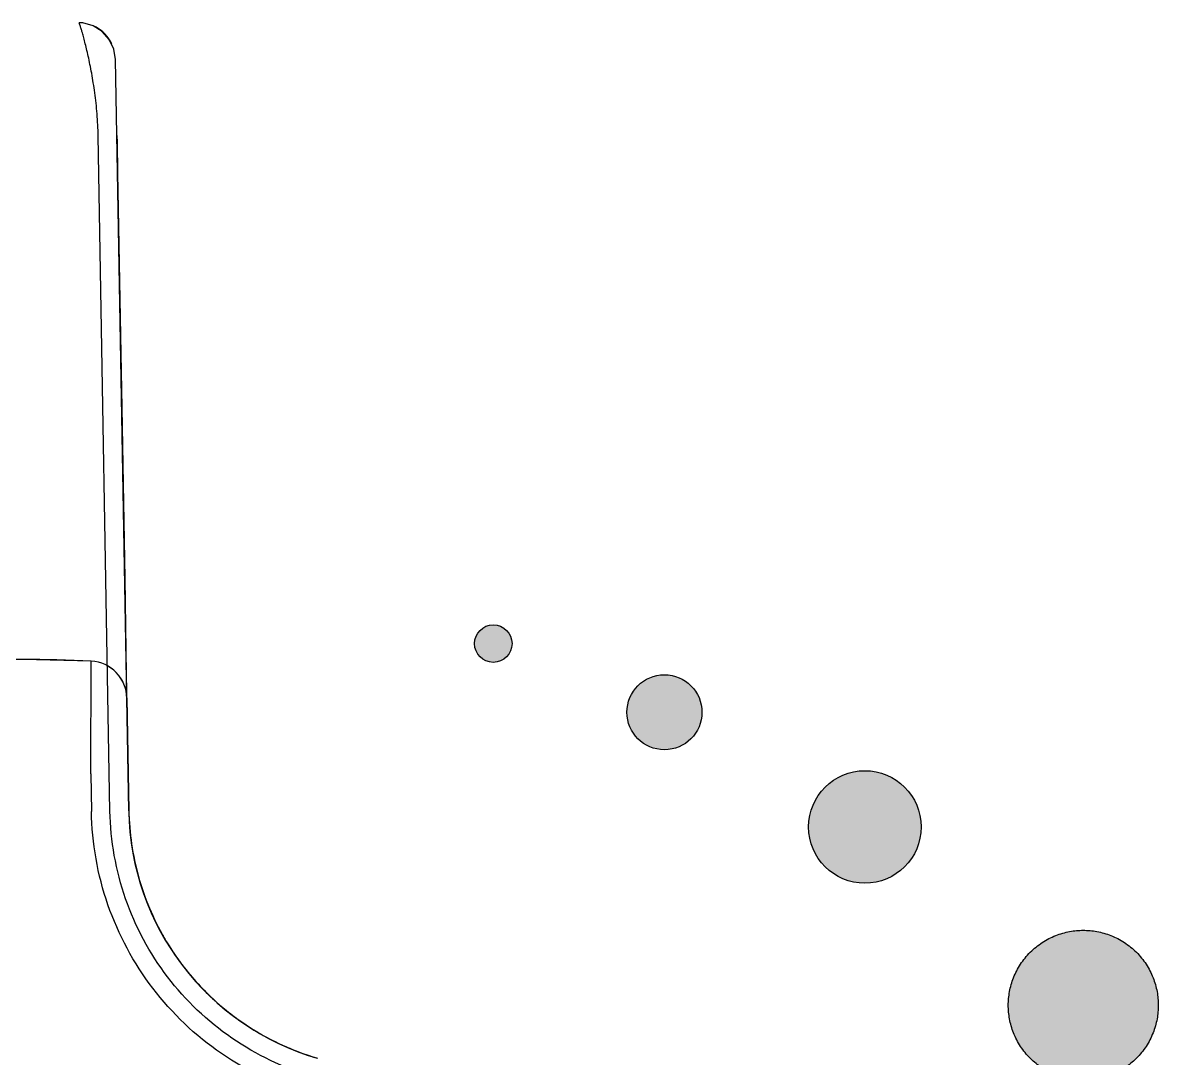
# Model space of a CAD drawing. Extents: x 9929 to 10523, y -3370 to -2950.
# Drawn here: x 10115.14 to 10145.42, y -3220.07 to -3192.46 of the extents above; entities that cross this region are included whole.
import ezdxf

# ---------------------------------------------------------------- set-up
doc = ezdxf.new("R2010")
doc.units = 0
doc.header["$LTSCALE"] = 7
doc.header["$MEASUREMENT"] = 0
doc.layers.get('0').update_dxf_attribs({"color": 2, "linetype": 'CONTINUOUS'})
doc.layers.add('Default', color=18, linetype='CONTINUOUS')

msp = doc.modelspace()

# ---------------------------------------------------------------- hatches: boundary and pattern name
at = {"layer": 'Default', "extrusion": (0, 0, -1)}
for points in [[(-10127.185, -3209.017), (-10127.185, -3209.006), (-10127.185, -3208.994), (-10127.186, -3208.983), (-10127.187, -3208.972), (-10127.188, -3208.96), (-10127.189, -3208.949), (-10127.191, -3208.937), (-10127.193, -3208.926), (-10127.195, -3208.914), (-10127.198, -3208.903), (-10127.201, -3208.891), (-10127.204, -3208.879), (-10127.207, -3208.868), (-10127.211, -3208.856), (-10127.215, -3208.844), (-10127.22, -3208.833), (-10127.225, -3208.821), (-10127.23, -3208.81), (-10127.235, -3208.798), (-10127.241, -3208.787), (-10127.247, -3208.776), (-10127.253, -3208.765), (-10127.259, -3208.754), (-10127.266, -3208.743), (-10127.273, -3208.733), (-10127.281, -3208.722), (-10127.289, -3208.712), (-10127.297, -3208.702), (-10127.305, -3208.692), (-10127.313, -3208.682), (-10127.322, -3208.672), (-10127.331, -3208.663), (-10127.34, -3208.654), (-10127.35, -3208.645), (-10127.36, -3208.637), (-10127.37, -3208.629), (-10127.38, -3208.621), (-10127.39, -3208.613), (-10127.4, -3208.605), (-10127.411, -3208.598), (-10127.422, -3208.591), (-10127.433, -3208.585), (-10127.444, -3208.579), (-10127.455, -3208.573), (-10127.466, -3208.567), (-10127.478, -3208.562), (-10127.489, -3208.557), (-10127.501, -3208.552), (-10127.512, -3208.547), (-10127.524, -3208.543), (-10127.535, -3208.54), (-10127.547, -3208.536), (-10127.559, -3208.533), (-10127.57, -3208.53), (-10127.582, -3208.527), (-10127.594, -3208.525), (-10127.605, -3208.523), (-10127.617, -3208.521), (-10127.628, -3208.52), (-10127.64, -3208.519), (-10127.651, -3208.518), (-10127.662, -3208.517), (-10127.674, -3208.517), (-10127.685, -3208.517), (-10127.696, -3208.517), (-10127.707, -3208.517), (-10127.718, -3208.518), (-10127.73, -3208.519), (-10127.741, -3208.52), (-10127.753, -3208.521), (-10127.764, -3208.523), (-10127.776, -3208.525), (-10127.787, -3208.527), (-10127.799, -3208.53), (-10127.811, -3208.533), (-10127.822, -3208.536), (-10127.834, -3208.54), (-10127.846, -3208.543), (-10127.857, -3208.547), (-10127.869, -3208.552), (-10127.88, -3208.557), (-10127.892, -3208.562), (-10127.903, -3208.567), (-10127.914, -3208.573), (-10127.926, -3208.579), (-10127.937, -3208.585), (-10127.947, -3208.591), (-10127.958, -3208.598), (-10127.969, -3208.605), (-10127.979, -3208.613), (-10127.99, -3208.621), (-10128, -3208.629), (-10128.01, -3208.637), (-10128.019, -3208.645), (-10128.029, -3208.654), (-10128.038, -3208.663), (-10128.047, -3208.672), (-10128.056, -3208.682), (-10128.065, -3208.692), (-10128.073, -3208.702), (-10128.081, -3208.712), (-10128.089, -3208.722), (-10128.096, -3208.733), (-10128.103, -3208.743), (-10128.11, -3208.754), (-10128.117, -3208.765), (-10128.123, -3208.776), (-10128.129, -3208.787), (-10128.134, -3208.798), (-10128.14, -3208.81), (-10128.145, -3208.821), (-10128.15, -3208.833), (-10128.154, -3208.844), (-10128.158, -3208.856), (-10128.162, -3208.868), (-10128.165, -3208.879), (-10128.169, -3208.891), (-10128.171, -3208.903), (-10128.174, -3208.914), (-10128.176, -3208.926), (-10128.178, -3208.937), (-10128.18, -3208.949), (-10128.182, -3208.96), (-10128.183, -3208.972), (-10128.184, -3208.983), (-10128.184, -3208.994), (-10128.185, -3209.006), (-10128.185, -3209.017), (-10128.185, -3209.028), (-10128.184, -3209.039), (-10128.184, -3209.05), (-10128.183, -3209.062), (-10128.182, -3209.073), (-10128.18, -3209.085), (-10128.178, -3209.096), (-10128.176, -3209.108), (-10128.174, -3209.119), (-10128.171, -3209.131), (-10128.169, -3209.143), (-10128.165, -3209.154), (-10128.162, -3209.166), (-10128.158, -3209.178), (-10128.154, -3209.189), (-10128.15, -3209.201), (-10128.145, -3209.212), (-10128.14, -3209.224), (-10128.134, -3209.235), (-10128.129, -3209.246), (-10128.123, -3209.258), (-10128.117, -3209.269), (-10128.11, -3209.28), (-10128.103, -3209.29), (-10128.096, -3209.301), (-10128.089, -3209.312), (-10128.081, -3209.322), (-10128.073, -3209.332), (-10128.065, -3209.342), (-10128.056, -3209.352), (-10128.047, -3209.361), (-10128.038, -3209.37), (-10128.029, -3209.379), (-10128.019, -3209.388), (-10128.01, -3209.397), (-10128, -3209.405), (-10127.99, -3209.413), (-10127.979, -3209.421), (-10127.969, -3209.428), (-10127.958, -3209.435), (-10127.947, -3209.442), (-10127.937, -3209.449), (-10127.926, -3209.455), (-10127.914, -3209.461), (-10127.903, -3209.467), (-10127.892, -3209.472), (-10127.88, -3209.477), (-10127.869, -3209.482), (-10127.857, -3209.486), (-10127.846, -3209.49), (-10127.834, -3209.494), (-10127.822, -3209.497), (-10127.811, -3209.501), (-10127.799, -3209.504), (-10127.787, -3209.506), (-10127.776, -3209.508), (-10127.764, -3209.51), (-10127.753, -3209.512), (-10127.741, -3209.514), (-10127.73, -3209.515), (-10127.718, -3209.516), (-10127.707, -3209.516), (-10127.696, -3209.517), (-10127.685, -3209.517), (-10127.674, -3209.517), (-10127.662, -3209.516), (-10127.651, -3209.516), (-10127.64, -3209.515), (-10127.628, -3209.514), (-10127.617, -3209.512), (-10127.605, -3209.51), (-10127.594, -3209.508), (-10127.582, -3209.506), (-10127.57, -3209.504), (-10127.559, -3209.501), (-10127.547, -3209.497), (-10127.535, -3209.494), (-10127.524, -3209.49), (-10127.512, -3209.486), (-10127.501, -3209.482), (-10127.489, -3209.477), (-10127.478, -3209.472), (-10127.466, -3209.467), (-10127.455, -3209.461), (-10127.444, -3209.455), (-10127.433, -3209.449), (-10127.422, -3209.442), (-10127.411, -3209.435), (-10127.4, -3209.428), (-10127.39, -3209.421), (-10127.38, -3209.413), (-10127.37, -3209.405), (-10127.36, -3209.397), (-10127.35, -3209.388), (-10127.34, -3209.379), (-10127.331, -3209.37), (-10127.322, -3209.361), (-10127.313, -3209.352), (-10127.305, -3209.342), (-10127.297, -3209.332), (-10127.289, -3209.322), (-10127.281, -3209.312), (-10127.273, -3209.301), (-10127.266, -3209.29), (-10127.259, -3209.28), (-10127.253, -3209.269), (-10127.247, -3209.258), (-10127.241, -3209.246), (-10127.235, -3209.235), (-10127.23, -3209.224), (-10127.225, -3209.212), (-10127.22, -3209.201), (-10127.215, -3209.189), (-10127.211, -3209.178), (-10127.207, -3209.166), (-10127.204, -3209.154), (-10127.201, -3209.143), (-10127.198, -3209.131), (-10127.195, -3209.119), (-10127.193, -3209.108), (-10127.191, -3209.096), (-10127.189, -3209.085), (-10127.188, -3209.073), (-10127.187, -3209.062), (-10127.186, -3209.05), (-10127.185, -3209.039), (-10127.185, -3209.028)], [(-10131.25, -3210.847), (-10131.25, -3210.824), (-10131.251, -3210.802), (-10131.252, -3210.779), (-10131.254, -3210.757), (-10131.256, -3210.734), (-10131.259, -3210.711), (-10131.263, -3210.688), (-10131.267, -3210.665), (-10131.271, -3210.641), (-10131.277, -3210.618), (-10131.282, -3210.595), (-10131.289, -3210.571), (-10131.296, -3210.548), (-10131.303, -3210.525), (-10131.311, -3210.502), (-10131.32, -3210.478), (-10131.33, -3210.455), (-10131.34, -3210.433), (-10131.35, -3210.41), (-10131.362, -3210.387), (-10131.374, -3210.365), (-10131.386, -3210.343), (-10131.399, -3210.321), (-10131.413, -3210.299), (-10131.427, -3210.278), (-10131.442, -3210.257), (-10131.458, -3210.237), (-10131.474, -3210.216), (-10131.49, -3210.196), (-10131.507, -3210.177), (-10131.525, -3210.158), (-10131.543, -3210.139), (-10131.562, -3210.121), (-10131.58, -3210.104), (-10131.6, -3210.087), (-10131.62, -3210.07), (-10131.64, -3210.054), (-10131.661, -3210.039), (-10131.682, -3210.024), (-10131.703, -3210.01), (-10131.724, -3209.996), (-10131.746, -3209.983), (-10131.768, -3209.97), (-10131.791, -3209.958), (-10131.813, -3209.947), (-10131.836, -3209.936), (-10131.859, -3209.926), (-10131.882, -3209.917), (-10131.905, -3209.908), (-10131.928, -3209.9), (-10131.952, -3209.892), (-10131.975, -3209.885), (-10131.998, -3209.879), (-10132.022, -3209.873), (-10132.045, -3209.868), (-10132.068, -3209.863), (-10132.091, -3209.859), (-10132.114, -3209.856), (-10132.137, -3209.853), (-10132.16, -3209.851), (-10132.183, -3209.849), (-10132.205, -3209.848), (-10132.228, -3209.847), (-10132.25, -3209.847), (-10132.272, -3209.847), (-10132.295, -3209.848), (-10132.317, -3209.849), (-10132.34, -3209.851), (-10132.363, -3209.853), (-10132.386, -3209.856), (-10132.409, -3209.859), (-10132.432, -3209.863), (-10132.455, -3209.868), (-10132.479, -3209.873), (-10132.502, -3209.879), (-10132.525, -3209.885), (-10132.549, -3209.892), (-10132.572, -3209.9), (-10132.595, -3209.908), (-10132.618, -3209.917), (-10132.641, -3209.926), (-10132.664, -3209.936), (-10132.687, -3209.947), (-10132.709, -3209.958), (-10132.732, -3209.97), (-10132.754, -3209.983), (-10132.776, -3209.996), (-10132.797, -3210.01), (-10132.819, -3210.024), (-10132.84, -3210.039), (-10132.86, -3210.054), (-10132.88, -3210.07), (-10132.9, -3210.087), (-10132.92, -3210.104), (-10132.939, -3210.121), (-10132.957, -3210.139), (-10132.975, -3210.158), (-10132.993, -3210.177), (-10133.01, -3210.196), (-10133.026, -3210.216), (-10133.042, -3210.237), (-10133.058, -3210.257), (-10133.073, -3210.278), (-10133.087, -3210.299), (-10133.101, -3210.321), (-10133.114, -3210.343), (-10133.126, -3210.365), (-10133.138, -3210.387), (-10133.15, -3210.41), (-10133.16, -3210.433), (-10133.17, -3210.455), (-10133.18, -3210.478), (-10133.189, -3210.502), (-10133.197, -3210.525), (-10133.204, -3210.548), (-10133.211, -3210.571), (-10133.218, -3210.595), (-10133.224, -3210.618), (-10133.229, -3210.641), (-10133.233, -3210.665), (-10133.237, -3210.688), (-10133.241, -3210.711), (-10133.244, -3210.734), (-10133.246, -3210.757), (-10133.248, -3210.779), (-10133.249, -3210.802), (-10133.25, -3210.824), (-10133.25, -3210.847), (-10133.25, -3210.869), (-10133.249, -3210.891), (-10133.248, -3210.914), (-10133.246, -3210.936), (-10133.244, -3210.959), (-10133.241, -3210.982), (-10133.237, -3211.005), (-10133.233, -3211.029), (-10133.229, -3211.052), (-10133.224, -3211.075), (-10133.218, -3211.098), (-10133.211, -3211.122), (-10133.204, -3211.145), (-10133.197, -3211.168), (-10133.189, -3211.192), (-10133.18, -3211.215), (-10133.17, -3211.238), (-10133.16, -3211.261), (-10133.15, -3211.283), (-10133.138, -3211.306), (-10133.126, -3211.328), (-10133.114, -3211.35), (-10133.101, -3211.372), (-10133.087, -3211.394), (-10133.073, -3211.415), (-10133.058, -3211.436), (-10133.042, -3211.457), (-10133.026, -3211.477), (-10133.01, -3211.497), (-10132.993, -3211.516), (-10132.975, -3211.535), (-10132.957, -3211.554), (-10132.939, -3211.572), (-10132.92, -3211.589), (-10132.9, -3211.606), (-10132.88, -3211.623), (-10132.86, -3211.639), (-10132.84, -3211.654), (-10132.819, -3211.669), (-10132.797, -3211.684), (-10132.776, -3211.697), (-10132.754, -3211.71), (-10132.732, -3211.723), (-10132.709, -3211.735), (-10132.687, -3211.746), (-10132.664, -3211.757), (-10132.641, -3211.767), (-10132.618, -3211.776), (-10132.595, -3211.785), (-10132.572, -3211.793), (-10132.549, -3211.801), (-10132.525, -3211.808), (-10132.502, -3211.814), (-10132.479, -3211.82), (-10132.455, -3211.825), (-10132.432, -3211.83), (-10132.409, -3211.834), (-10132.386, -3211.837), (-10132.363, -3211.84), (-10132.34, -3211.843), (-10132.317, -3211.844), (-10132.295, -3211.846), (-10132.272, -3211.846), (-10132.25, -3211.847), (-10132.228, -3211.846), (-10132.205, -3211.846), (-10132.183, -3211.844), (-10132.16, -3211.843), (-10132.137, -3211.84), (-10132.114, -3211.837), (-10132.091, -3211.834), (-10132.068, -3211.83), (-10132.045, -3211.825), (-10132.022, -3211.82), (-10131.998, -3211.814), (-10131.975, -3211.808), (-10131.952, -3211.801), (-10131.928, -3211.793), (-10131.905, -3211.785), (-10131.882, -3211.776), (-10131.859, -3211.767), (-10131.836, -3211.757), (-10131.813, -3211.746), (-10131.791, -3211.735), (-10131.768, -3211.723), (-10131.746, -3211.71), (-10131.724, -3211.697), (-10131.703, -3211.684), (-10131.682, -3211.669), (-10131.661, -3211.654), (-10131.64, -3211.639), (-10131.62, -3211.623), (-10131.6, -3211.606), (-10131.58, -3211.589), (-10131.562, -3211.572), (-10131.543, -3211.554), (-10131.525, -3211.535), (-10131.507, -3211.516), (-10131.49, -3211.497), (-10131.474, -3211.477), (-10131.458, -3211.457), (-10131.442, -3211.436), (-10131.427, -3211.415), (-10131.413, -3211.394), (-10131.399, -3211.372), (-10131.386, -3211.35), (-10131.374, -3211.328), (-10131.362, -3211.306), (-10131.35, -3211.283), (-10131.34, -3211.261), (-10131.33, -3211.238), (-10131.32, -3211.215), (-10131.311, -3211.192), (-10131.303, -3211.168), (-10131.296, -3211.145), (-10131.289, -3211.122), (-10131.282, -3211.098), (-10131.277, -3211.075), (-10131.271, -3211.052), (-10131.267, -3211.029), (-10131.263, -3211.005), (-10131.259, -3210.982), (-10131.256, -3210.959), (-10131.254, -3210.936), (-10131.252, -3210.914), (-10131.251, -3210.891), (-10131.25, -3210.869)], [(-10136.095, -3213.905), (-10136.095, -3213.872), (-10136.096, -3213.839), (-10136.098, -3213.805), (-10136.101, -3213.771), (-10136.104, -3213.736), (-10136.109, -3213.702), (-10136.114, -3213.667), (-10136.12, -3213.633), (-10136.127, -3213.598), (-10136.134, -3213.563), (-10136.143, -3213.528), (-10136.153, -3213.493), (-10136.163, -3213.458), (-10136.174, -3213.423), (-10136.187, -3213.388), (-10136.2, -3213.353), (-10136.214, -3213.319), (-10136.229, -3213.284), (-10136.245, -3213.25), (-10136.262, -3213.217), (-10136.28, -3213.183), (-10136.299, -3213.15), (-10136.319, -3213.117), (-10136.339, -3213.085), (-10136.361, -3213.053), (-10136.383, -3213.021), (-10136.406, -3212.99), (-10136.43, -3212.96), (-10136.455, -3212.93), (-10136.481, -3212.901), (-10136.507, -3212.873), (-10136.534, -3212.845), (-10136.562, -3212.818), (-10136.59, -3212.791), (-10136.619, -3212.766), (-10136.649, -3212.741), (-10136.68, -3212.717), (-10136.71, -3212.694), (-10136.742, -3212.671), (-10136.774, -3212.65), (-10136.806, -3212.629), (-10136.839, -3212.61), (-10136.872, -3212.591), (-10136.906, -3212.573), (-10136.94, -3212.556), (-10136.974, -3212.54), (-10137.008, -3212.525), (-10137.043, -3212.511), (-10137.077, -3212.498), (-10137.112, -3212.485), (-10137.147, -3212.474), (-10137.182, -3212.463), (-10137.217, -3212.454), (-10137.252, -3212.445), (-10137.287, -3212.437), (-10137.322, -3212.431), (-10137.356, -3212.425), (-10137.391, -3212.419), (-10137.426, -3212.415), (-10137.46, -3212.412), (-10137.494, -3212.409), (-10137.528, -3212.407), (-10137.561, -3212.406), (-10137.595, -3212.405), (-10137.628, -3212.406), (-10137.662, -3212.407), (-10137.695, -3212.409), (-10137.729, -3212.412), (-10137.764, -3212.415), (-10137.798, -3212.419), (-10137.833, -3212.425), (-10137.868, -3212.431), (-10137.902, -3212.437), (-10137.937, -3212.445), (-10137.972, -3212.454), (-10138.007, -3212.463), (-10138.042, -3212.474), (-10138.077, -3212.485), (-10138.112, -3212.498), (-10138.147, -3212.511), (-10138.181, -3212.525), (-10138.216, -3212.54), (-10138.25, -3212.556), (-10138.284, -3212.573), (-10138.317, -3212.591), (-10138.35, -3212.61), (-10138.383, -3212.629), (-10138.415, -3212.65), (-10138.447, -3212.671), (-10138.479, -3212.694), (-10138.51, -3212.717), (-10138.54, -3212.741), (-10138.57, -3212.766), (-10138.599, -3212.791), (-10138.628, -3212.818), (-10138.655, -3212.845), (-10138.682, -3212.873), (-10138.709, -3212.901), (-10138.734, -3212.93), (-10138.759, -3212.96), (-10138.783, -3212.99), (-10138.806, -3213.021), (-10138.829, -3213.053), (-10138.85, -3213.085), (-10138.871, -3213.117), (-10138.89, -3213.15), (-10138.909, -3213.183), (-10138.927, -3213.217), (-10138.944, -3213.25), (-10138.96, -3213.284), (-10138.975, -3213.319), (-10138.989, -3213.353), (-10139.003, -3213.388), (-10139.015, -3213.423), (-10139.026, -3213.458), (-10139.037, -3213.493), (-10139.046, -3213.528), (-10139.055, -3213.563), (-10139.063, -3213.598), (-10139.07, -3213.633), (-10139.076, -3213.667), (-10139.081, -3213.702), (-10139.085, -3213.736), (-10139.089, -3213.771), (-10139.091, -3213.805), (-10139.093, -3213.839), (-10139.094, -3213.872), (-10139.095, -3213.905), (-10139.094, -3213.939), (-10139.093, -3213.972), (-10139.091, -3214.006), (-10139.089, -3214.04), (-10139.085, -3214.075), (-10139.081, -3214.109), (-10139.076, -3214.144), (-10139.07, -3214.178), (-10139.063, -3214.213), (-10139.055, -3214.248), (-10139.046, -3214.283), (-10139.037, -3214.318), (-10139.026, -3214.353), (-10139.015, -3214.388), (-10139.003, -3214.423), (-10138.989, -3214.458), (-10138.975, -3214.492), (-10138.96, -3214.526), (-10138.944, -3214.561), (-10138.927, -3214.594), (-10138.909, -3214.628), (-10138.89, -3214.661), (-10138.871, -3214.694), (-10138.85, -3214.726), (-10138.829, -3214.758), (-10138.806, -3214.79), (-10138.783, -3214.821), (-10138.759, -3214.851), (-10138.734, -3214.881), (-10138.709, -3214.91), (-10138.682, -3214.938), (-10138.655, -3214.966), (-10138.628, -3214.993), (-10138.599, -3215.02), (-10138.57, -3215.045), (-10138.54, -3215.07), (-10138.51, -3215.094), (-10138.479, -3215.117), (-10138.447, -3215.14), (-10138.415, -3215.161), (-10138.383, -3215.182), (-10138.35, -3215.201), (-10138.317, -3215.22), (-10138.284, -3215.238), (-10138.25, -3215.255), (-10138.216, -3215.271), (-10138.181, -3215.286), (-10138.147, -3215.3), (-10138.112, -3215.313), (-10138.077, -3215.326), (-10138.042, -3215.337), (-10138.007, -3215.348), (-10137.972, -3215.357), (-10137.937, -3215.366), (-10137.902, -3215.374), (-10137.868, -3215.38), (-10137.833, -3215.386), (-10137.798, -3215.392), (-10137.764, -3215.396), (-10137.729, -3215.399), (-10137.695, -3215.402), (-10137.662, -3215.404), (-10137.628, -3215.405), (-10137.595, -3215.405), (-10137.561, -3215.405), (-10137.528, -3215.404), (-10137.494, -3215.402), (-10137.46, -3215.399), (-10137.426, -3215.396), (-10137.391, -3215.392), (-10137.356, -3215.386), (-10137.322, -3215.38), (-10137.287, -3215.374), (-10137.252, -3215.366), (-10137.217, -3215.357), (-10137.182, -3215.348), (-10137.147, -3215.337), (-10137.112, -3215.326), (-10137.077, -3215.313), (-10137.043, -3215.3), (-10137.008, -3215.286), (-10136.974, -3215.271), (-10136.94, -3215.255), (-10136.906, -3215.238), (-10136.872, -3215.22), (-10136.839, -3215.201), (-10136.806, -3215.182), (-10136.774, -3215.161), (-10136.742, -3215.14), (-10136.71, -3215.117), (-10136.68, -3215.094), (-10136.649, -3215.07), (-10136.619, -3215.045), (-10136.59, -3215.02), (-10136.562, -3214.993), (-10136.534, -3214.966), (-10136.507, -3214.938), (-10136.481, -3214.91), (-10136.455, -3214.881), (-10136.43, -3214.851), (-10136.406, -3214.821), (-10136.383, -3214.79), (-10136.361, -3214.758), (-10136.339, -3214.726), (-10136.319, -3214.694), (-10136.299, -3214.661), (-10136.28, -3214.628), (-10136.262, -3214.594), (-10136.245, -3214.561), (-10136.229, -3214.526), (-10136.214, -3214.492), (-10136.2, -3214.458), (-10136.187, -3214.423), (-10136.174, -3214.388), (-10136.163, -3214.353), (-10136.153, -3214.318), (-10136.143, -3214.283), (-10136.134, -3214.248), (-10136.127, -3214.213), (-10136.12, -3214.178), (-10136.114, -3214.144), (-10136.109, -3214.109), (-10136.104, -3214.075), (-10136.101, -3214.04), (-10136.098, -3214.006), (-10136.096, -3213.972), (-10136.095, -3213.939)]]:
    msp.add_hatch(color=5, dxfattribs=at).paths.add_polyline_path(points, flags=0)
at = {"layer": 'Default'}
msp.add_hatch(color=5, dxfattribs=at).paths.add_polyline_path([(10145.42, -3218.66), (10145.419, -3218.616), (10145.418, -3218.571), (10145.415, -3218.526), (10145.412, -3218.481), (10145.407, -3218.435), (10145.401, -3218.389), (10145.394, -3218.343), (10145.386, -3218.296), (10145.377, -3218.25), (10145.367, -3218.203), (10145.355, -3218.157), (10145.342, -3218.11), (10145.328, -3218.063), (10145.313, -3218.017), (10145.297, -3217.97), (10145.279, -3217.924), (10145.26, -3217.878), (10145.24, -3217.832), (10145.219, -3217.787), (10145.196, -3217.742), (10145.172, -3217.697), (10145.147, -3217.653), (10145.121, -3217.609), (10145.094, -3217.566), (10145.065, -3217.523), (10145.035, -3217.481), (10145.004, -3217.44), (10144.972, -3217.4), (10144.939, -3217.36), (10144.905, -3217.321), (10144.87, -3217.283), (10144.834, -3217.246), (10144.797, -3217.21), (10144.759, -3217.175), (10144.72, -3217.141), (10144.68, -3217.108), (10144.64, -3217.076), (10144.599, -3217.045), (10144.557, -3217.015), (10144.514, -3216.986), (10144.471, -3216.959), (10144.427, -3216.933), (10144.383, -3216.908), (10144.338, -3216.884), (10144.293, -3216.861), (10144.248, -3216.84), (10144.202, -3216.82), (10144.156, -3216.801), (10144.11, -3216.783), (10144.063, -3216.767), (10144.017, -3216.751), (10143.97, -3216.737), (10143.923, -3216.725), (10143.877, -3216.713), (10143.83, -3216.703), (10143.784, -3216.694), (10143.737, -3216.686), (10143.691, -3216.679), (10143.645, -3216.673), (10143.599, -3216.668), (10143.554, -3216.665), (10143.509, -3216.662), (10143.464, -3216.661), (10143.42, -3216.66), (10143.375, -3216.661), (10143.33, -3216.662), (10143.285, -3216.665), (10143.24, -3216.668), (10143.194, -3216.673), (10143.148, -3216.679), (10143.102, -3216.686), (10143.056, -3216.694), (10143.009, -3216.703), (10142.963, -3216.713), (10142.916, -3216.725), (10142.869, -3216.737), (10142.823, -3216.751), (10142.776, -3216.767), (10142.73, -3216.783), (10142.683, -3216.801), (10142.637, -3216.82), (10142.592, -3216.84), (10142.546, -3216.861), (10142.501, -3216.884), (10142.456, -3216.908), (10142.412, -3216.933), (10142.368, -3216.959), (10142.325, -3216.986), (10142.283, -3217.015), (10142.241, -3217.045), (10142.2, -3217.076), (10142.159, -3217.108), (10142.119, -3217.141), (10142.08, -3217.175), (10142.043, -3217.21), (10142.005, -3217.246), (10141.969, -3217.283), (10141.934, -3217.321), (10141.9, -3217.36), (10141.867, -3217.4), (10141.835, -3217.44), (10141.804, -3217.481), (10141.774, -3217.523), (10141.746, -3217.566), (10141.718, -3217.609), (10141.692, -3217.653), (10141.667, -3217.697), (10141.643, -3217.742), (10141.62, -3217.787), (10141.599, -3217.832), (10141.579, -3217.878), (10141.56, -3217.924), (10141.542, -3217.97), (10141.526, -3218.017), (10141.511, -3218.063), (10141.497, -3218.11), (10141.484, -3218.157), (10141.473, -3218.203), (10141.462, -3218.25), (10141.453, -3218.296), (10141.445, -3218.343), (10141.438, -3218.389), (10141.432, -3218.435), (10141.428, -3218.481), (10141.424, -3218.526), (10141.422, -3218.571), (10141.42, -3218.616), (10141.42, -3218.66), (10141.42, -3218.705), (10141.422, -3218.749), (10141.424, -3218.795), (10141.428, -3218.84), (10141.432, -3218.886), (10141.438, -3218.932), (10141.445, -3218.978), (10141.453, -3219.024), (10141.462, -3219.071), (10141.473, -3219.117), (10141.484, -3219.164), (10141.497, -3219.211), (10141.511, -3219.257), (10141.526, -3219.304), (10141.542, -3219.35), (10141.56, -3219.396), (10141.579, -3219.442), (10141.599, -3219.488), (10141.62, -3219.534), (10141.643, -3219.579), (10141.667, -3219.624), (10141.692, -3219.668), (10141.718, -3219.712), (10141.746, -3219.755), (10141.774, -3219.797), (10141.804, -3219.839), (10141.835, -3219.88), (10141.867, -3219.921), (10141.9, -3219.961), (10141.934, -3219.999), (10141.969, -3220.037), (10142.005, -3220.074), (10142.043, -3220.111), (10142.08, -3220.146), (10142.119, -3220.18), (10142.159, -3220.213), (10142.2, -3220.245), (10142.241, -3220.276), (10142.283, -3220.306), (10142.325, -3220.334), (10142.368, -3220.362), (10142.412, -3220.388), (10142.456, -3220.413), (10142.501, -3220.437), (10142.546, -3220.459), (10142.592, -3220.481), (10142.637, -3220.501), (10142.683, -3220.52), (10142.73, -3220.537), (10142.776, -3220.554), (10142.823, -3220.569), (10142.869, -3220.583), (10142.916, -3220.596), (10142.963, -3220.607), (10143.009, -3220.618), (10143.056, -3220.627), (10143.102, -3220.635), (10143.148, -3220.642), (10143.194, -3220.648), (10143.24, -3220.652), (10143.285, -3220.656), (10143.33, -3220.658), (10143.375, -3220.66), (10143.42, -3220.66), (10143.464, -3220.66), (10143.509, -3220.658), (10143.554, -3220.656), (10143.599, -3220.652), (10143.645, -3220.648), (10143.691, -3220.642), (10143.737, -3220.635), (10143.784, -3220.627), (10143.83, -3220.618), (10143.877, -3220.607), (10143.923, -3220.596), (10143.97, -3220.583), (10144.017, -3220.569), (10144.063, -3220.554), (10144.11, -3220.537), (10144.156, -3220.52), (10144.202, -3220.501), (10144.248, -3220.481), (10144.293, -3220.459), (10144.338, -3220.437), (10144.383, -3220.413), (10144.427, -3220.388), (10144.471, -3220.362), (10144.514, -3220.334), (10144.557, -3220.306), (10144.599, -3220.276), (10144.64, -3220.245), (10144.68, -3220.213), (10144.72, -3220.18), (10144.759, -3220.146), (10144.797, -3220.111), (10144.834, -3220.074), (10144.87, -3220.037), (10144.905, -3219.999), (10144.939, -3219.961), (10144.972, -3219.921), (10145.004, -3219.88), (10145.035, -3219.839), (10145.065, -3219.797), (10145.094, -3219.755), (10145.121, -3219.712), (10145.147, -3219.668), (10145.172, -3219.624), (10145.196, -3219.579), (10145.219, -3219.534), (10145.24, -3219.488), (10145.26, -3219.442), (10145.279, -3219.396), (10145.297, -3219.35), (10145.313, -3219.304), (10145.328, -3219.257), (10145.342, -3219.211), (10145.355, -3219.164), (10145.367, -3219.117), (10145.377, -3219.071), (10145.386, -3219.024), (10145.394, -3218.978), (10145.401, -3218.932), (10145.407, -3218.886), (10145.412, -3218.84), (10145.415, -3218.795), (10145.418, -3218.749), (10145.419, -3218.705)], flags=0)

# ---------------------------------------------------------------- linework, layer by layer
at = {"color": 7, "linetype": 'Continuous'}
for p, q in [((10116.641, -3192.464), (10116.641, -3192.464)), ((10117.511, -3193.023), (10117.399, -3192.845)), ((10117.963, -3213.477), (10117.613, -3193.44)), ((10117.463, -3213.485), (10117.148, -3195.482)), ((10117.666, -3196.463), (10117.775, -3202.73)), ((10117.775, -3202.73), (10117.855, -3207.278)), ((10117.855, -3207.278), (10117.899, -3209.831)), ((10116.963, -3209.486), (10115.136, -3209.441)), ((10116.949, -3212.489), (10116.963, -3209.486)), ((10116.963, -3209.486), (10116.97, -3209.486)), ((10117.562, -3209.723), (10117.394, -3209.607)), ((10117.899, -3209.831), (10117.963, -3213.477)), ((10117.914, -3210.461), (10117.967, -3213.475)), ((10116.949, -3212.489), (10116.967, -3213.493))]:
    msp.add_line(p, q, dxfattribs=at)
for points in [[(10117.613, -3193.446), (10117.568, -3193.165), (10117.445, -3192.909), (10117.256, -3192.697), (10117.014, -3192.547), (10116.74, -3192.471), (10116.641, -3192.464)], [(10117.267, -3192.707), (10117.247, -3192.69), (10117.227, -3192.674), (10117.207, -3192.658), (10117.186, -3192.643), (10117.165, -3192.629), (10117.145, -3192.616), (10117.124, -3192.603), (10117.103, -3192.591), (10117.082, -3192.58), (10117.062, -3192.569), (10117.041, -3192.559), (10117.021, -3192.55), (10117.015, -3192.547)], [(10117.399, -3192.844), (10117.251, -3192.693), (10117.075, -3192.576)], [(10117.451, -3192.918), (10117.435, -3192.893), (10117.418, -3192.869), (10117.4, -3192.846), (10117.382, -3192.824), (10117.364, -3192.803), (10117.345, -3192.782), (10117.326, -3192.762), (10117.307, -3192.743), (10117.287, -3192.724), (10117.267, -3192.707)], [(10117.511, -3193.023), (10117.497, -3192.996), (10117.483, -3192.969), (10117.467, -3192.943), (10117.451, -3192.918)], [(10117.812, -3210.043), (10117.703, -3209.87), (10117.562, -3209.723)]]:
    msp.add_lwpolyline(points, dxfattribs=at)
for centre, radius, start, end in [((10115.136, -3246.943), 37.501, 87.2072, 92.7948), ((10116.914, -3210.485), 1, 1.0026, 87.204), ((10124.962, -3213.355), 7, 181, 253.6884), ((10124.939, -3213.367), 6.97, 209.248, 212.2048), ((10124.979, -3213.342), 7.017, 212.2053, 217.2114), ((10124.982, -3213.34), 7.021, 217.2085, 222.5639), ((10124.954, -3213.366), 6.982, 222.5649, 227.7329), ((10124.971, -3213.347), 7.008, 227.7317, 232.9557), ((10124.959, -3213.364), 6.988, 232.9523, 239.2319), ((10124.963, -3213.356), 6.996, 239.2399, 243.3503), ((10124.968, -3213.349), 7.005, 243.3392, 253.6814)]:
    msp.add_arc(centre, radius, start, end, dxfattribs=at)
for points, knots in [([(10117.148, -3195.482), (10117.144, -3195.286), (10117.126, -3194.9), (10117.064, -3194.343), (10116.993, -3193.904), (10116.932, -3193.581), (10116.885, -3193.363), (10116.84, -3193.165), (10116.796, -3192.989), (10116.756, -3192.837), (10116.719, -3192.709), (10116.692, -3192.619), (10116.674, -3192.561), (10116.663, -3192.527), (10116.655, -3192.501), (10116.649, -3192.482), (10116.644, -3192.471), (10116.643, -3192.464), (10116.641, -3192.464)], [0, 0, 0, 0, 0.191914, 0.376647, 0.547478, 0.625806, 0.698458, 0.764752, 0.824013, 0.875626, 0.919014, 0.953614, 0.967446, 0.978872, 0.98785, 0.994366, 0.998414, 1, 1, 1, 1]), ([(10117.649, -3195.473), (10117.651, -3195.638), (10117.658, -3195.968), (10117.663, -3196.298), (10117.666, -3196.463)], [0, 0, 0, 0, 0.499994, 1, 1, 1, 1]), ([(10122.719, -3221.031), (10121.91, -3220.795), (10120.358, -3220.059), (10118.499, -3218.288), (10117.281, -3216.026), (10116.983, -3214.335), (10116.967, -3213.493)], [0, 0, 0, 0, 0.250003, 0.499993, 0.749982, 1, 1, 1, 1]), ([(10122.855, -3220.553), (10122.097, -3220.331), (10120.642, -3219.641), (10118.899, -3217.981), (10117.758, -3215.861), (10117.478, -3214.275), (10117.463, -3213.485)], [0, 0, 0, 0, 0.250003, 0.499993, 0.749982, 1, 1, 1, 1]), ([(10117.967, -3213.475), (10117.978, -3214.066), (10118.149, -3215.249), (10118.843, -3216.899), (10119.929, -3218.322), (10121.337, -3219.427), (10122.433, -3219.906), (10123, -3220.071)], [0, 0, 0, 0, 0.2, 0.4, 0.6, 0.8, 1, 1, 1, 1])]:
    msp.add_open_spline(points, degree=3, knots=knots, dxfattribs=at)
at = {"layer": 'Default', "color": 5}
for centre, radius in [((10127.685, -3209.017), 0.5), ((10132.25, -3210.847), 1), ((10137.595, -3213.905), 1.5)]:
    msp.add_circle(centre, radius, dxfattribs=at)
msp.add_rational_spline([(10145.42, -3218.66), (10145.42, -3216.66), (10143.42, -3216.66), (10141.42, -3216.66), (10141.42, -3218.66), (10141.42, -3220.66), (10143.42, -3220.66), (10145.42, -3220.66), (10145.42, -3218.66)], [1, 0.707106781187, 1, 0.707106781187, 1, 0.707106781187, 1, 0.707106781187, 1], degree=2, knots=[0, 0, 0, 1.570796, 1.570796, 3.141593, 3.141593, 4.712389, 4.712389, 6.283185, 6.283185, 6.283185], dxfattribs=at)

doc.saveas('drawing.dxf')
